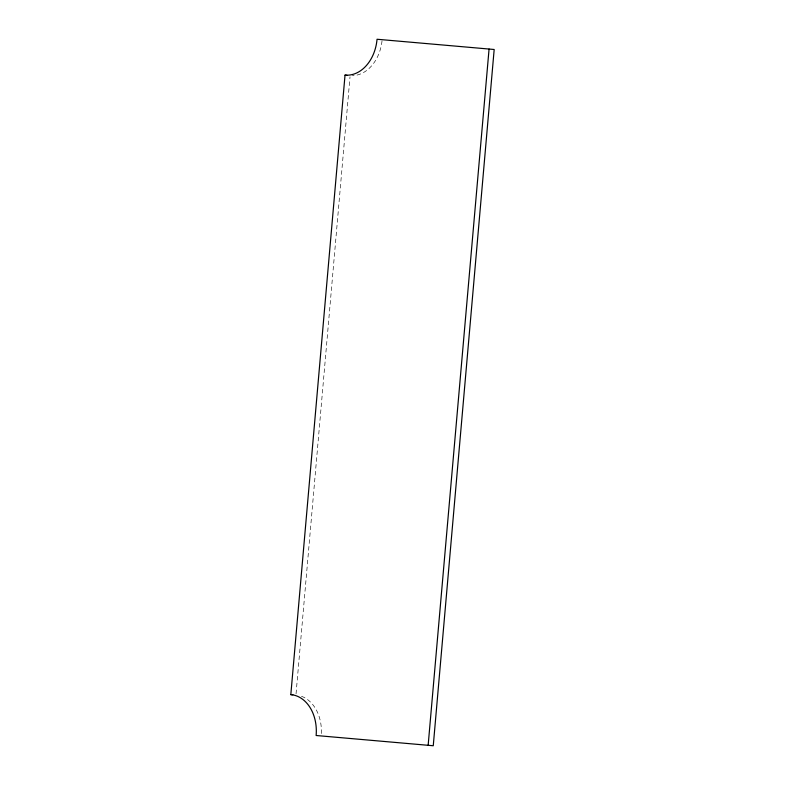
<?xml version="1.0" encoding="UTF-8"?>
<svg xmlns="http://www.w3.org/2000/svg" width="785" height="785" viewBox="0 0 785 785"><rect width="100%" height="100%" fill="white"/><g stroke="black" fill="none" stroke-linecap="round" stroke-linejoin="round"><path stroke-width="0.59" stroke-dasharray="3.92 2.94" d="M296.043 693.832L350.022 76.802M382.04 40.83A38.534 28.77 -85 0 1 352.367 75.654M301.46 696.275A38.534 28.77 -85 0 1 321.389 733.661"/><path stroke-width="1.18" d="M290.823 694.607L345.027 75.134A38.534 28.77 -85 0 0 377.045 39.25L494.177 49.494L433.261 745.75L316.129 735.506A38.534 28.77 -85 0 0 290.823 694.607L292.874 694.784M428.149 745.299L489.065 49.053M345.027 75.134L347.068 75.311"/></g></svg>
